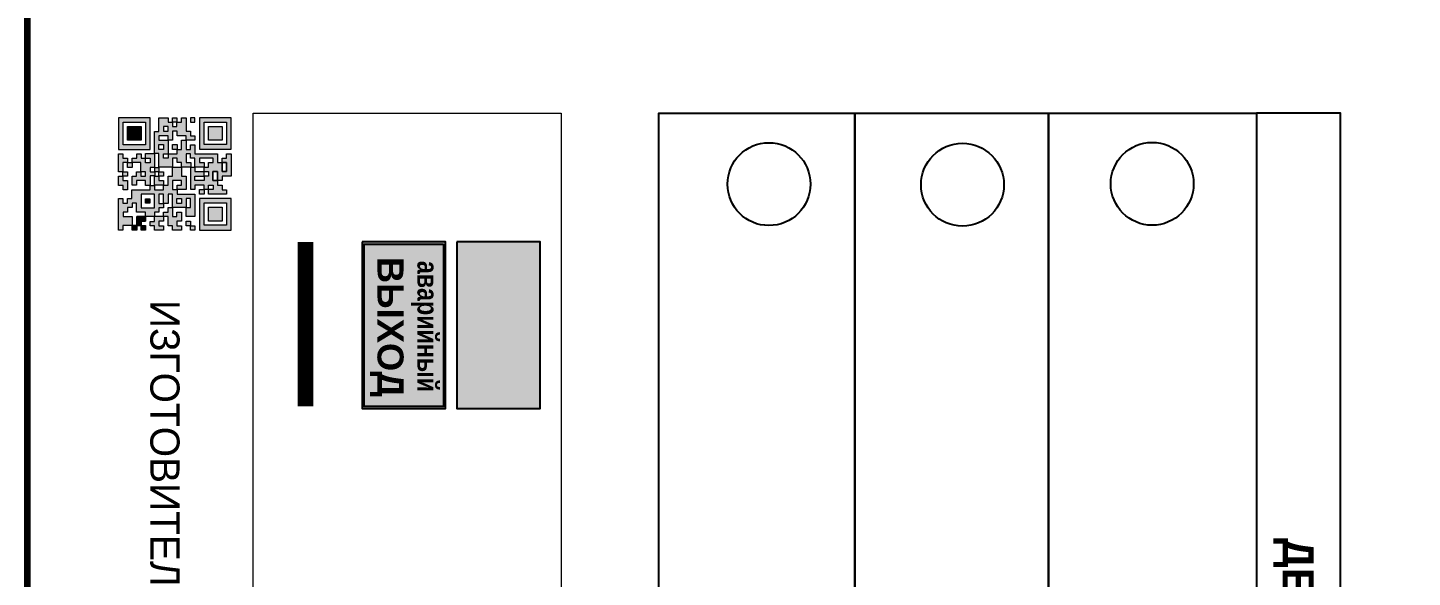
# Model space of a CAD drawing. Header units: millimetres. Extents: x 13114 to 67229, y 22859 to 38520.
# Drawn here: x 29931.4 to 30064.4, y 30429.4 to 30482.2 of the extents above; entities that cross this region are included whole.
import ezdxf

# ---------------------------------------------------------------- set-up
doc = ezdxf.new("R2010")
doc.units = ezdxf.units.MM
doc.layers.add('План_Штампы', color=7, linetype='Continuous')
doc.styles.add('обычный', font='arial.ttf')

# ---------------------------------------------------------------- blocks, each defined once
blk = doc.blocks.new('QR')
at = {"lineweight": 0}
h = blk.add_hatch(color=256, dxfattribs=at)
h.dxf.hatch_style = 1
h.paths.add_polyline_path([(9241.16, 2687.38), (9242.01, 2687.38), (9242.01, 2687.83), (9241.59, 2687.83), (9241.59, 2688.68), (9239.45, 2688.68), (9239.45, 2688.25), (9239.86, 2688.25), (9239.86, 2687.83), (9240.29, 2687.83), (9240.29, 2688.25), (9241.16, 2688.25), (9241.16, 2687.83), (9240.29, 2687.83), (9240.29, 2687.38), (9239.45, 2687.38), (9239.45, 2685.22), (9238.57, 2685.22), (9238.57, 2684.8), (9239.02, 2684.8), (9239.02, 2684.37), (9238.13, 2684.37), (9238.13, 2683.92), (9239.02, 2683.92), (9239.02, 2683.5), (9239.44, 2683.5), (9239.44, 2682.64), (9239.87, 2682.64), (9239.87, 2682.18), (9239.44, 2682.18), (9239.44, 2682.64), (9238.13, 2682.64), (9238.13, 2681.76), (9237.71, 2681.76), (9237.71, 2682.64), (9238.13, 2682.64), (9238.13, 2683.07), (9237.27, 2683.07), (9237.27, 2683.51), (9237.71, 2683.51), (9237.71, 2684.37), (9238.13, 2684.37), (9238.13, 2685.22), (9237.71, 2685.22), (9237.71, 2684.8), (9237.28, 2684.8), (9237.28, 2684.38), (9235.98, 2684.38), (9235.98, 2683.92), (9236.4, 2683.92), (9236.4, 2683.49), (9236.84, 2683.49), (9236.84, 2683.07), (9236.4, 2683.07), (9236.4, 2682.64), (9235.98, 2682.64), (9235.98, 2681.76), (9237.29, 2681.76), (9237.29, 2681.33), (9239.43, 2681.33), (9239.43, 2681.76), (9240.74, 2681.76), (9240.74, 2683.05), (9239.87, 2683.05), (9239.87, 2683.5), (9240.29, 2683.5), (9240.29, 2683.91), (9240.74, 2683.91), (9240.74, 2684.81), (9240.29, 2684.81), (9240.29, 2684.79), (9240.29, 2684.37), (9239.45, 2684.37), (9239.45, 2684.8), (9239.87, 2684.8), (9239.87, 2685.21), (9240.74, 2685.21), (9240.74, 2686.1), (9240.29, 2686.1), (9240.29, 2685.64), (9239.86, 2685.64), (9239.86, 2686.95), (9240.29, 2686.95), (9240.29, 2686.52), (9240.74, 2686.52), (9240.74, 2686.1), (9241.16, 2686.1), (9241.16, 2686.53), (9241.59, 2686.53), (9241.59, 2686.1), (9242.02, 2686.1), (9242.02, 2685.21), (9241.59, 2685.21), (9241.59, 2686.1), (9241.16, 2686.1), (9241.16, 2685.21), (9240.74, 2685.21), (9240.74, 2684.81), (9242.89, 2684.81), (9242.89, 2685.22), (9242.47, 2685.22), (9242.47, 2686.11), (9242.89, 2686.11), (9242.89, 2686.52), (9242.46, 2686.52), (9242.46, 2686.95), (9242.89, 2686.95), (9242.89, 2686.52), (9243.32, 2686.52), (9243.32, 2688.26), (9242.9, 2688.26), (9242.9, 2687.83), (9242.47, 2687.83), (9242.47, 2687.38), (9242.01, 2687.38), (9242.01, 2686.94), (9241.16, 2686.94)])
h.paths.add_polyline_path([(9239.02, 2682.18), (9239.02, 2681.76), (9238.54, 2681.76), (9238.54, 2682.18)], flags=16)
h.paths.add_polyline_path([(9237.27, 2682.65), (9237.27, 2682.19), (9236.83, 2682.19), (9236.83, 2682.65)], flags=16)
h = blk.add_hatch(color=256, dxfattribs=at)
h.dxf.hatch_style = 1
h.paths.add_polyline_path([(9238.15, 2687.83), (9236.83, 2687.83), (9236.83, 2686.52), (9238.15, 2686.52)], flags=0)
h.paths.add_polyline_path([(9239.01, 2685.65), (9239.01, 2688.68), (9235.98, 2688.68), (9235.98, 2685.65)])
h.paths.add_polyline_path([(9236.41, 2686.1), (9236.41, 2688.26), (9238.56, 2688.26), (9238.56, 2686.1)], flags=16)
h.paths.add_polyline_path([(9236.83, 2686.52), (9236.83, 2687.83), (9238.15, 2687.83), (9238.15, 2686.52)], flags=0)
h = blk.add_hatch(color=256, dxfattribs=at)
h.dxf.hatch_style = 1
h.paths.add_polyline_path([(9238.15, 2686.52), (9238.15, 2687.83), (9236.83, 2687.83), (9236.83, 2686.52)])
h.paths.add_polyline_path([(9245.91, 2686.52), (9245.91, 2687.83), (9244.59, 2687.83), (9244.59, 2686.52)], flags=0)
h.paths.add_polyline_path([(9246.77, 2685.65), (9246.77, 2688.68), (9243.74, 2688.68), (9243.74, 2685.65)])
h.paths.add_polyline_path([(9244.17, 2686.1), (9244.17, 2688.26), (9246.32, 2688.26), (9246.32, 2686.1)], flags=16)
h.paths.add_polyline_path([(9244.59, 2686.52), (9244.59, 2687.83), (9245.91, 2687.83), (9245.91, 2686.52)], flags=0)
h = blk.add_hatch(color=256, dxfattribs=at)
h.dxf.hatch_style = 1
h.paths.add_polyline_path([(9240.75, 2681.76), (9240.75, 2681.35), (9241.17, 2681.35), (9241.17, 2681.76)])
h.paths.add_polyline_path([(9241.6, 2682.18), (9241.17, 2682.18), (9241.17, 2681.76), (9241.6, 2681.76)])
h.paths.add_polyline_path([(9242.47, 2681.34), (9242.47, 2682.19), (9242.02, 2682.19), (9242.02, 2681.76), (9241.6, 2681.76), (9241.6, 2681.34)])
h.paths.add_polyline_path([(9239.87, 2678.3), (9239.44, 2678.3), (9239.44, 2677.89), (9241.17, 2677.89), (9241.17, 2678.3), (9240.28, 2678.3), (9240.28, 2678.73), (9239.87, 2678.73)])
h.paths.add_polyline_path([(9240.75, 2678.73), (9240.75, 2679.19), (9240.28, 2679.19), (9240.28, 2678.73)])
h.paths.add_polyline_path([(9241.6, 2678.73), (9241.17, 2678.73), (9241.17, 2678.3), (9241.6, 2678.3)])
h.paths.add_polyline_path([(9242.02, 2678.3), (9241.6, 2678.3), (9241.6, 2677.89), (9242.48, 2677.89), (9242.48, 2678.31), (9242.9, 2678.31), (9242.9, 2678.73), (9242.02, 2678.73)])
h.paths.add_polyline_path([(9246.36, 2684.37), (9246.36, 2684.79), (9245.93, 2684.79), (9245.93, 2684.37)])
h.paths.add_polyline_path([(9246.78, 2685.2), (9246.36, 2685.2), (9246.36, 2684.79), (9246.78, 2684.79)])
h.paths.add_polyline_path([(9245.91, 2687.83), (9244.59, 2687.83), (9244.59, 2686.52), (9245.91, 2686.52)])
h = blk.add_hatch(color=256, dxfattribs=at)
h.dxf.hatch_style = 1
h.paths.add_polyline_path([(9243.32, 2686.11), (9242.89, 2686.11), (9242.89, 2685.64), (9243.32, 2685.64)])
h.paths.add_polyline_path([(9239.02, 2683.07), (9239.02, 2683.5), (9238.56, 2683.5), (9238.56, 2683.07)])
h.paths.add_polyline_path([(9236.4, 2684.8), (9236.4, 2685.22), (9235.98, 2685.22), (9235.98, 2684.8)])
h.paths.add_polyline_path([(9236.4, 2683.07), (9236.4, 2683.49), (9235.98, 2683.49), (9235.98, 2683.07)])
h = blk.add_hatch(color=256, dxfattribs=at)
h.dxf.hatch_style = 1
h.paths.add_polyline_path([(9243.32, 2682.64), (9243.32, 2683.07), (9244.62, 2683.07), (9244.62, 2684.37), (9243.74, 2684.37), (9243.74, 2684.8), (9244.62, 2684.8), (9244.62, 2684.37), (9245.48, 2684.37), (9245.48, 2685.22), (9243.32, 2685.22), (9243.32, 2683.5), (9242.89, 2683.5), (9242.89, 2683.06), (9242.01, 2683.06), (9242.01, 2683.91), (9242.47, 2683.91), (9242.47, 2683.5), (9242.89, 2683.5), (9242.89, 2684.38), (9241.59, 2684.38), (9241.59, 2683.91), (9240.74, 2683.91), (9240.74, 2683.05), (9241.59, 2683.05), (9241.59, 2682.64), (9242.47, 2682.64), (9242.47, 2682.19), (9242.91, 2682.19), (9242.91, 2681.34), (9242.48, 2681.34), (9242.48, 2680.91), (9242.91, 2680.91), (9242.91, 2679.17), (9243.75, 2679.17), (9243.75, 2678.73), (9244.2, 2678.73), (9244.2, 2678.3), (9243.75, 2678.3), (9243.75, 2677.88), (9246.78, 2677.88), (9246.78, 2678.3), (9246.35, 2678.3), (9246.35, 2679.19), (9245.48, 2679.19), (9245.48, 2678.31), (9245.05, 2678.31), (9245.05, 2678.73), (9244.62, 2678.73), (9244.62, 2679.19), (9244.2, 2679.19), (9244.2, 2679.61), (9245.05, 2679.61), (9245.05, 2680.46), (9245.48, 2680.46), (9245.48, 2681.34), (9245.04, 2681.34), (9245.04, 2681.76), (9244.63, 2681.76), (9244.63, 2682.19), (9244.21, 2682.19), (9244.21, 2681.76), (9243.32, 2681.76), (9243.32, 2682.19), (9244.21, 2682.19), (9244.21, 2682.64)])
h.paths.add_polyline_path([(9243.75, 2683.49), (9243.75, 2683.92), (9244.21, 2683.92), (9244.21, 2683.49)], flags=16)
h.paths.add_polyline_path([(9243.32, 2681.34), (9244.63, 2681.34), (9244.63, 2680.04), (9243.32, 2680.04)], flags=16)
h.paths.add_polyline_path([(9243.76, 2680.89), (9244.18, 2680.89), (9244.18, 2680.48), (9243.76, 2680.48)], flags=0)
h = blk.add_hatch(color=256, dxfattribs=at)
h.dxf.hatch_style = 1
h.paths.add_polyline_path([(9246.36, 2683.07), (9246.78, 2683.07), (9246.78, 2683.92), (9246.36, 2683.92), (9246.36, 2683.49), (9245.92, 2683.49), (9245.92, 2683.92), (9245.06, 2683.92), (9245.06, 2683.49), (9245.48, 2683.49), (9245.48, 2683.07), (9244.62, 2683.07), (9244.62, 2682.65), (9245.05, 2682.65), (9245.05, 2682.18), (9245.48, 2682.18), (9245.48, 2682.65), (9246.36, 2682.65)])
h.paths.add_polyline_path([(9246.78, 2682.18), (9246.36, 2682.18), (9246.36, 2681.75), (9245.92, 2681.75), (9245.92, 2682.18), (9245.48, 2682.18), (9245.48, 2681.34), (9245.48, 2681.34), (9245.94, 2681.34), (9245.94, 2680.91), (9246.36, 2680.91), (9246.36, 2681.34), (9246.78, 2681.34)])
h = blk.add_hatch(color=256, dxfattribs=at)
h.dxf.hatch_style = 1
h.paths.add_polyline_path([(9235.98, 2680.9), (9235.98, 2677.86), (9239.02, 2677.86), (9239.02, 2680.9)])
h.paths.add_polyline_path([(9238.57, 2680.48), (9238.57, 2678.32), (9236.41, 2678.32), (9236.41, 2680.48)], flags=16)
h.paths.add_polyline_path([(9238.15, 2680.05), (9238.15, 2678.74), (9236.83, 2678.74), (9236.83, 2680.05)], flags=0)
h = blk.add_hatch(color=256, dxfattribs=at)
h.dxf.hatch_style = 1
h.paths.add_polyline_path([(9242.02, 2680.46), (9242.48, 2680.46), (9242.48, 2680.91), (9241.58, 2680.91), (9241.58, 2681.35), (9241.17, 2681.35), (9241.17, 2680.91), (9240.75, 2680.91), (9240.75, 2681.33), (9239.43, 2681.33), (9239.43, 2680.46), (9239.86, 2680.46), (9239.86, 2680.92), (9240.3, 2680.92), (9240.3, 2680.46), (9239.86, 2680.46), (9239.86, 2680.04), (9239.44, 2680.04), (9239.44, 2679.62), (9239.86, 2679.62), (9239.86, 2679.19), (9240.29, 2679.19), (9240.29, 2680.03), (9241.18, 2680.03), (9241.18, 2680.47), (9241.6, 2680.47), (9241.6, 2680.03), (9241.18, 2680.03), (9241.18, 2679.61), (9241.6, 2679.61), (9241.6, 2679.19), (9242.47, 2679.19), (9242.47, 2679.6), (9242.02, 2679.6)])
h = blk.add_hatch(color=256, dxfattribs=at)
h.dxf.hatch_style = 1
h.paths.add_polyline_path([(9244.18, 2680.48), (9244.18, 2680.89), (9243.76, 2680.89), (9243.76, 2680.48)])
h = blk.add_hatch(color=256, dxfattribs=at)
h.dxf.hatch_style = 1
h.paths.add_polyline_path([(9238.15, 2680.05), (9236.83, 2680.05), (9236.83, 2678.74), (9238.15, 2678.74)])
h = blk.add_hatch(color=256, dxfattribs=at)
h.dxf.hatch_style = 1
h.paths.add_polyline_path([(9245.93, 2680.04), (9245.93, 2680.46), (9245.48, 2680.46), (9245.48, 2679.62), (9246.35, 2679.62), (9246.35, 2680.04)])
h.paths.add_polyline_path([(9246.78, 2680.04), (9246.78, 2680.46), (9246.35, 2680.46), (9246.35, 2680.04)])
h.paths.add_polyline_path([(9246.78, 2679.18), (9246.78, 2679.62), (9246.35, 2679.62), (9246.35, 2679.18)])
for points in [[(9237.71, 2685.22), (9238.13, 2685.22), (9238.13, 2684.37), (9237.71, 2684.37), (9237.71, 2683.51), (9237.27, 2683.51), (9237.27, 2683.07), (9238.13, 2683.07), (9238.13, 2682.64), (9237.71, 2682.64), (9237.71, 2681.76), (9238.13, 2681.76), (9238.13, 2682.64), (9239.44, 2682.64), (9239.44, 2683.5), (9239.02, 2683.5), (9239.02, 2683.07), (9238.56, 2683.07), (9238.56, 2683.5), (9239.02, 2683.5), (9239.02, 2683.92), (9238.13, 2683.92), (9238.13, 2684.37), (9239.02, 2684.37), (9239.02, 2684.8), (9238.57, 2684.8), (9238.57, 2685.22), (9239.45, 2685.22), (9239.45, 2687.38), (9240.29, 2687.38), (9240.29, 2687.83), (9239.86, 2687.83), (9239.86, 2688.25), (9239.45, 2688.25), (9239.45, 2688.68), (9241.59, 2688.68), (9241.59, 2687.83), (9242.01, 2687.83), (9242.01, 2687.38), (9242.47, 2687.38), (9242.47, 2687.83), (9242.9, 2687.83), (9242.9, 2688.26), (9243.32, 2688.26), (9243.32, 2686.52), (9242.89, 2686.52), (9242.89, 2686.11), (9243.32, 2686.11), (9243.32, 2685.64), (9242.89, 2685.64), (9242.89, 2686.11), (9242.47, 2686.11), (9242.47, 2685.22), (9242.89, 2685.22), (9242.89, 2684.81), (9240.74, 2684.81), (9240.74, 2683.91), (9241.59, 2683.91), (9241.59, 2684.38), (9242.89, 2684.38), (9242.89, 2683.5), (9242.47, 2683.5), (9242.47, 2683.91), (9242.01, 2683.91), (9242.01, 2683.06), (9242.89, 2683.06), (9242.89, 2683.5), (9243.32, 2683.5), (9243.32, 2685.22), (9245.48, 2685.22), (9245.48, 2684.37), (9244.62, 2684.37), (9244.62, 2683.07), (9245.48, 2683.07), (9245.48, 2683.49), (9245.06, 2683.49), (9245.06, 2683.92), (9245.92, 2683.92), (9245.92, 2683.49), (9246.36, 2683.49), (9246.36, 2683.92), (9246.78, 2683.92), (9246.78, 2683.07), (9246.36, 2683.07), (9246.36, 2682.65), (9245.48, 2682.65), (9245.48, 2682.18), (9245.92, 2682.18), (9245.92, 2681.75), (9246.36, 2681.75), (9246.36, 2682.18), (9246.78, 2682.18), (9246.78, 2681.34), (9246.36, 2681.34), (9246.36, 2680.91), (9245.94, 2680.91), (9245.94, 2681.34), (9245.48, 2681.34), (9245.48, 2680.46), (9245.93, 2680.46), (9245.93, 2680.04), (9246.35, 2680.04), (9246.35, 2680.46), (9246.78, 2680.46), (9246.78, 2680.04), (9246.78, 2680.04), (9246.35, 2680.04), (9246.35, 2679.62), (9246.78, 2679.62), (9246.78, 2679.18), (9246.35, 2679.18), (9246.35, 2678.3), (9246.78, 2678.3), (9246.78, 2677.88), (9243.75, 2677.88), (9243.75, 2678.3), (9244.2, 2678.3), (9244.2, 2678.73), (9243.75, 2678.73), (9243.75, 2679.17), (9242.91, 2679.17), (9242.91, 2680.91), (9242.48, 2680.91), (9242.48, 2680.46), (9242.02, 2680.46), (9242.02, 2679.6), (9242.47, 2679.6), (9242.47, 2679.19), (9241.6, 2679.19), (9241.6, 2679.61), (9241.18, 2679.61), (9241.18, 2680.03), (9240.29, 2680.03), (9240.29, 2679.19), (9240.75, 2679.19), (9240.75, 2678.73), (9240.28, 2678.73), (9240.28, 2678.3), (9241.17, 2678.3), (9241.17, 2678.73), (9241.6, 2678.73), (9241.6, 2678.3), (9242.02, 2678.3), (9242.02, 2678.73), (9242.9, 2678.73), (9242.9, 2678.31), (9242.48, 2678.31), (9242.48, 2677.89), (9241.6, 2677.89), (9241.6, 2678.3), (9241.17, 2678.3), (9241.17, 2677.89), (9239.44, 2677.89), (9239.44, 2678.3), (9239.87, 2678.3), (9239.87, 2678.73), (9240.28, 2678.73), (9240.28, 2679.19), (9240.29, 2679.19), (9239.86, 2679.19), (9239.86, 2679.62), (9239.44, 2679.62), (9239.44, 2680.04), (9239.86, 2680.04), (9239.86, 2680.46), (9239.43, 2680.46), (9239.43, 2681.33), (9237.29, 2681.33), (9237.29, 2681.76), (9235.98, 2681.76), (9235.98, 2682.64), (9236.4, 2682.64), (9236.4, 2683.07), (9235.98, 2683.07), (9235.98, 2683.49), (9236.4, 2683.49), (9236.4, 2683.92), (9235.98, 2683.92), (9235.98, 2684.38), (9237.28, 2684.38), (9237.28, 2684.8), (9237.71, 2684.8), (9237.71, 2685.22), (9237.92, 2685.22)], [(9240.74, 2686.1), (9240.74, 2686.52), (9240.29, 2686.52), (9240.29, 2686.95), (9239.86, 2686.95), (9239.86, 2685.64), (9240.29, 2685.64), (9240.29, 2686.1), (9240.74, 2686.1), (9240.74, 2686.52)], [(9240.74, 2685.21), (9239.87, 2685.21), (9239.87, 2684.8), (9239.45, 2684.8), (9239.45, 2684.37), (9240.29, 2684.37), (9240.29, 2684.79), (9240.29, 2684.81), (9240.74, 2684.81), (9240.74, 2685.21), (9239.87, 2685.21)], [(9244.62, 2684.37), (9244.62, 2684.8), (9243.74, 2684.8), (9243.74, 2684.37), (9244.62, 2684.37)], [(9240.74, 2683.91), (9240.29, 2683.91), (9240.29, 2683.5), (9239.87, 2683.5), (9239.87, 2683.05), (9240.74, 2683.05), (9240.74, 2683.91)], [(9240.74, 2683.05), (9240.74, 2681.76), (9239.43, 2681.76), (9239.43, 2681.33), (9240.75, 2681.33), (9240.75, 2681.35), (9240.75, 2680.91), (9241.17, 2680.91), (9241.17, 2681.35), (9241.58, 2681.35), (9241.58, 2680.91), (9242.48, 2680.91), (9242.48, 2681.34), (9242.91, 2681.34), (9242.91, 2682.19), (9242.47, 2682.19), (9242.47, 2682.64), (9241.59, 2682.64), (9241.59, 2683.05), (9240.74, 2683.05)], [(9241.6, 2681.76), (9242.02, 2681.76), (9242.02, 2682.19), (9242.47, 2682.19), (9242.47, 2681.34), (9241.6, 2681.34), (9241.6, 2681.76)], [(9244.62, 2683.07), (9243.32, 2683.07), (9243.32, 2682.64), (9244.21, 2682.64), (9244.21, 2682.19), (9243.32, 2682.19), (9243.32, 2681.76), (9244.21, 2681.76), (9244.21, 2682.19), (9244.63, 2682.19), (9244.63, 2681.76), (9245.04, 2681.76), (9245.04, 2681.34), (9245.48, 2681.34)], [(9245.48, 2682.18), (9245.05, 2682.18), (9245.05, 2682.65), (9244.62, 2682.65), (9244.62, 2683.07)], [(9245.48, 2682.18), (9245.48, 2681.34)], [(9239.86, 2680.46), (9239.86, 2680.92), (9240.3, 2680.92), (9240.3, 2680.46), (9239.86, 2680.46)], [(9245.48, 2680.46), (9245.05, 2680.46), (9245.05, 2679.61), (9244.2, 2679.61), (9244.2, 2679.19), (9244.62, 2679.19), (9244.62, 2678.73), (9245.05, 2678.73), (9245.05, 2678.31), (9245.48, 2678.31), (9245.48, 2679.19), (9246.35, 2679.19), (9246.35, 2679.07)], [(9246.35, 2679.62), (9245.48, 2679.62), (9245.48, 2680.46)], [(9245.48, 2680.46), (9245.48, 2679.62), (9246.35, 2679.62), (9246.35, 2680.04), (9245.93, 2680.04), (9245.93, 2680.46), (9245.48, 2680.46), (9245.48, 2679.62)], [(9246.35, 2679.62), (9246.35, 2679.18)]]:
    blk.add_lwpolyline(points, dxfattribs=at)
for points in [[(9235.98, 2685.65), (9239.01, 2685.65), (9239.01, 2688.68), (9235.98, 2688.68)], [(9243.74, 2685.65), (9246.77, 2685.65), (9246.77, 2688.68), (9243.74, 2688.68)], [(9236.41, 2688.26), (9238.56, 2688.26), (9238.56, 2686.1), (9236.41, 2686.1)], [(9236.83, 2687.83), (9238.15, 2687.83), (9238.15, 2686.52), (9236.83, 2686.52)], [(9240.29, 2687.83), (9241.16, 2687.83), (9241.16, 2688.25), (9240.29, 2688.25)], [(9240.29, 2688.25), (9241.16, 2688.25), (9241.16, 2687.83), (9240.29, 2687.83)], [(9242.01, 2687.38), (9241.16, 2687.38), (9241.16, 2686.94), (9242.01, 2686.94)], [(9241.16, 2687.38), (9242.01, 2687.38), (9242.01, 2686.94), (9241.16, 2686.94)], [(9244.17, 2688.26), (9246.32, 2688.26), (9246.32, 2686.1), (9244.17, 2686.1)], [(9244.59, 2687.83), (9245.91, 2687.83), (9245.91, 2686.52), (9244.59, 2686.52)], [(9241.16, 2686.1), (9240.74, 2686.1), (9240.74, 2685.21), (9241.16, 2685.21)], [(9241.16, 2686.53), (9241.59, 2686.53), (9241.59, 2686.1), (9241.16, 2686.1)], [(9241.59, 2686.1), (9242.02, 2686.1), (9242.02, 2685.21), (9241.59, 2685.21)], [(9242.89, 2686.52), (9242.46, 2686.52), (9242.46, 2686.95), (9242.89, 2686.95)], [(9235.98, 2684.8), (9236.4, 2684.8), (9236.4, 2685.22), (9235.98, 2685.22)], [(9245.93, 2684.79), (9246.36, 2684.79), (9246.36, 2684.37), (9245.93, 2684.37)], [(9246.36, 2685.2), (9246.78, 2685.2), (9246.78, 2684.79), (9246.36, 2684.79)], [(9236.4, 2683.07), (9236.84, 2683.07), (9236.84, 2683.49), (9236.4, 2683.49)], [(9243.75, 2683.92), (9244.21, 2683.92), (9244.21, 2683.49), (9243.75, 2683.49)], [(9236.83, 2682.19), (9237.27, 2682.19), (9237.27, 2682.65), (9236.83, 2682.65)], [(9238.54, 2682.18), (9239.02, 2682.18), (9239.02, 2681.76), (9238.54, 2681.76)], [(9239.44, 2682.64), (9239.87, 2682.64), (9239.87, 2682.18), (9239.44, 2682.18)], [(9241.17, 2682.18), (9241.6, 2682.18), (9241.6, 2681.76), (9241.17, 2681.76)], [(9235.98, 2677.86), (9239.02, 2677.86), (9239.02, 2680.9), (9235.98, 2680.9)], [(9240.75, 2681.76), (9241.17, 2681.76), (9241.17, 2681.35), (9240.75, 2681.35)], [(9243.32, 2680.04), (9244.63, 2680.04), (9244.63, 2681.34), (9243.32, 2681.34)], [(9243.76, 2680.89), (9244.18, 2680.89), (9244.18, 2680.48), (9243.76, 2680.48)], [(9236.41, 2680.48), (9238.57, 2680.48), (9238.57, 2678.32), (9236.41, 2678.32)], [(9236.83, 2680.05), (9238.15, 2680.05), (9238.15, 2678.74), (9236.83, 2678.74)], [(9241.18, 2680.03), (9241.6, 2680.03), (9241.6, 2680.47), (9241.18, 2680.47)]]:
    blk.add_lwpolyline(points, close=True, dxfattribs=at)
blk = doc.blocks.new('A$C41C009D9')
at = {"true_color": 0xffffff}
blk.add_hatch(color=7, dxfattribs=at).paths.add_polyline_path([(0, 8), (-16, 8), (-16, 0), (0, 0)])
h = blk.add_hatch(color=126)
h.dxf.hatch_style = 1
h.paths.add_polyline_path([(-15.8, 7.8), (-15.8, 0.2), (-0.2, 0.2), (-0.2, 7.8)])
at = {"color": 126}
for points in [[(-16, 0), (0, 0), (0, 8), (-16, 8)], [(-16, 0), (0, 0), (0, 8), (-16, 8)], [(-15.8, 7.8), (-0.2, 7.8), (-0.2, 0.2), (-15.8, 0.2)]]:
    blk.add_lwpolyline(points, close=True, dxfattribs=at)
at = {"color": 7, "true_color": 0xffffff, "insert": (-15.8, 7.3), "char_height": 2.5, "width": 15.5999, "attachment_point": 1, "style": 'обычный'}
blk.add_mtext('\\pi1.6133;{\\fArial|b1|i0|c204|p34;\\H0.8x;\\W0.8;аварийный\\H1.25x;\\W1;\\P\\pi1.2327;ВЫХОД}', dxfattribs=at)
blk = doc.blocks.new('A$C7B4425F7')
at = {"true_color": 0xffffff}
blk.add_hatch(color=7, dxfattribs=at).paths.add_polyline_path([(0, 0), (-16, 0), (-16, -8), (0, -8)])
h = blk.add_hatch(color=126)
h.paths.add_polyline_path([(-0.2, -0.2), (-15.8, -0.2), (-15.8, -7.8), (-0.2, -7.8)])
h.paths.add_polyline_path([(-11.76, -2.03), (-11.76, -3.66), (-11.17, -3.66, -0.568275), (-11.17, -6.18), (-12.58, -6.18), (-12.58, -2.03)], flags=16)
h.paths.add_polyline_path([(-13.33, -4.12, -0.495768), (-13.59, -6.18), (-15.03, -6.18), (-15.03, -2.03), (-13.59, -2.03, -0.487973)], flags=16)
h.paths.add_polyline_path([(-10.25, -2.03), (-9.48, -2.03), (-9.48, -6.18), (-10.25, -6.18)], flags=16)
h.paths.add_polyline_path([(-13.84, -3.69), (-14.24, -3.69), (-14.24, -3.03), (-13.9, -3.03, -0.692621)], flags=0)
h.paths.add_polyline_path([(-9.15, -2.03), (-8.4, -2.03), (-8.04, -3.07), (-7.68, -2.03), (-6.93, -2.03), (-7.64, -4.1), (-6.93, -6.18), (-7.68, -6.18), (-8.04, -5.14), (-8.4, -6.18), (-9.15, -6.18), (-8.44, -4.1)], flags=16)
h.paths.add_polyline_path([(-11.76, -4.46), (-11.42, -4.46, -0.692621), (-11.36, -5.12), (-11.76, -5.12)], flags=0)
h.paths.add_polyline_path([(-13.9, -5.2), (-14.24, -5.2), (-14.24, -4.55), (-13.84, -4.55, -0.708038)], flags=0)
edge = h.paths.add_edge_path(flags=16)
edge.add_ellipse((-5.51, -4.08), major_axis=(0, 2.05), ratio=0.586184, start_angle=0, end_angle=360)
edge = h.paths.add_edge_path(flags=0)
edge.add_ellipse((-5.51, -4.08), major_axis=(0, 1.14), ratio=0.454828, start_angle=0, end_angle=360)
h.paths.add_polyline_path([(-4.13, -4.96, 0.377264), (-3.48, -4.52, 0.0555), (-3.16, -2.03), (-1.66, -2.03), (-1.66, -4.96), (-0.96, -4.96), (-0.96, -7.01), (-1.75, -7.01), (-1.75, -6.18), (-3.3, -6.18), (-3.3, -7.02), (-4.13, -7.02)], flags=16)
h.paths.add_polyline_path([(-2.73, -2.91), (-2.28, -2.91), (-2.28, -4.96), (-3.05, -4.96, 0.079136)], flags=0)
at = {"color": 126}
blk.add_lwpolyline([(-16, -8), (0, -8), (0, 0), (-16, 0)], close=True, dxfattribs=at)

msp = doc.modelspace()

# ---------------------------------------------------------------- linework, layer by layer
at = {"color": 1, "lineweight": 100}
msp.add_lwpolyline([(29931.41, 30499.76), (30531.41, 30499.76), (30531.41, 30104.76), (29931.41, 30104.76)], close=True, dxfattribs=at)
at = {"lineweight": 0}
msp.add_lwpolyline([(29982.65, 30473.99), (29982.65, 30127.67), (29953.08, 30127.67), (29953.08, 30473.99)], close=True, dxfattribs=at)
for points in [[(30049.43, 30473.99), (30049.43, 30330.22), (29992.03, 30330.22), (29992.03, 30473.99)], [(30049.43, 30473.99), (30049.43, 30330.22), (30057.48, 30330.22), (30057.48, 30473.99)]]:
    msp.add_lwpolyline(points, close=True)
for points in [[(30010.86, 30415.57), (30010.86, 30473.99), (30010.86, 30330.22)], [(30029.43, 30415.57), (30029.43, 30473.99), (30029.43, 30330.22)]]:
    msp.add_lwpolyline(points)
at = {"color": 126, "lineweight": 80, "true_color": 0x008754, "const_width": 1.5}
msp.add_lwpolyline([(29958.1, 30445.82), (29958.1, 30461.61)], dxfattribs=at)
for centre in [(30002.6, 30467.17), (30021.18, 30467.11), (30039.4, 30467.2)]:
    msp.add_circle(centre, 3.98)

# ---------------------------------------------------------------- block references
at = {"color": 22, "lineweight": 100, "true_color": 0xbb1e10, "rotation": 270}
msp.add_blockref('QR', (27262.26, 39709.53), dxfattribs=at)
at = {"rotation": 270}
msp.add_blockref('A$C41C009D9', (29963.54, 30445.61), dxfattribs=at)
at = {"layer": 'План_Штампы', "rotation": 270}
msp.add_blockref('A$C7B4425F7', (29980.62, 30445.61), dxfattribs=at)

# ---------------------------------------------------------------- texts
at = {"lineweight": 0, "attachment_point": 5, "rotation": 270, "style": 'обычный'}
for s, insert, char_height, width in [('\\pi-8.4,l8.4,t8.4;{\\fProxima Nova Rg|b0|i0|c204|p2;ИЗГОТОВИТЕЛЬ: ИП АНДРЕЕВ А. А.\\fProxima Nova Rg|b0|i0|c0|p2; \\fProxima Nova Rg|b0|i0|c204|p2;ФП-24 - 2022/ 200-25-1440 ГОСТ 34428-2018-Е\\H1.2266x; }', (29944.19, 30382), 2.8, 191.3484), ('{\\fProxima Nova Rg|b1|i0|c204|p2;ДЕЙСТВИЯ ПРИ ПОЖАРЕ: СОХРАНЯЙТЕ СПОКОЙСТВИЕ\\H1.6644x; }', (30052.98, 30376.28), 3, 175.1736)]:
    msp.add_mtext(s, dxfattribs=dict(at, insert=insert, char_height=char_height, width=width))

doc.saveas('drawing.dxf')
